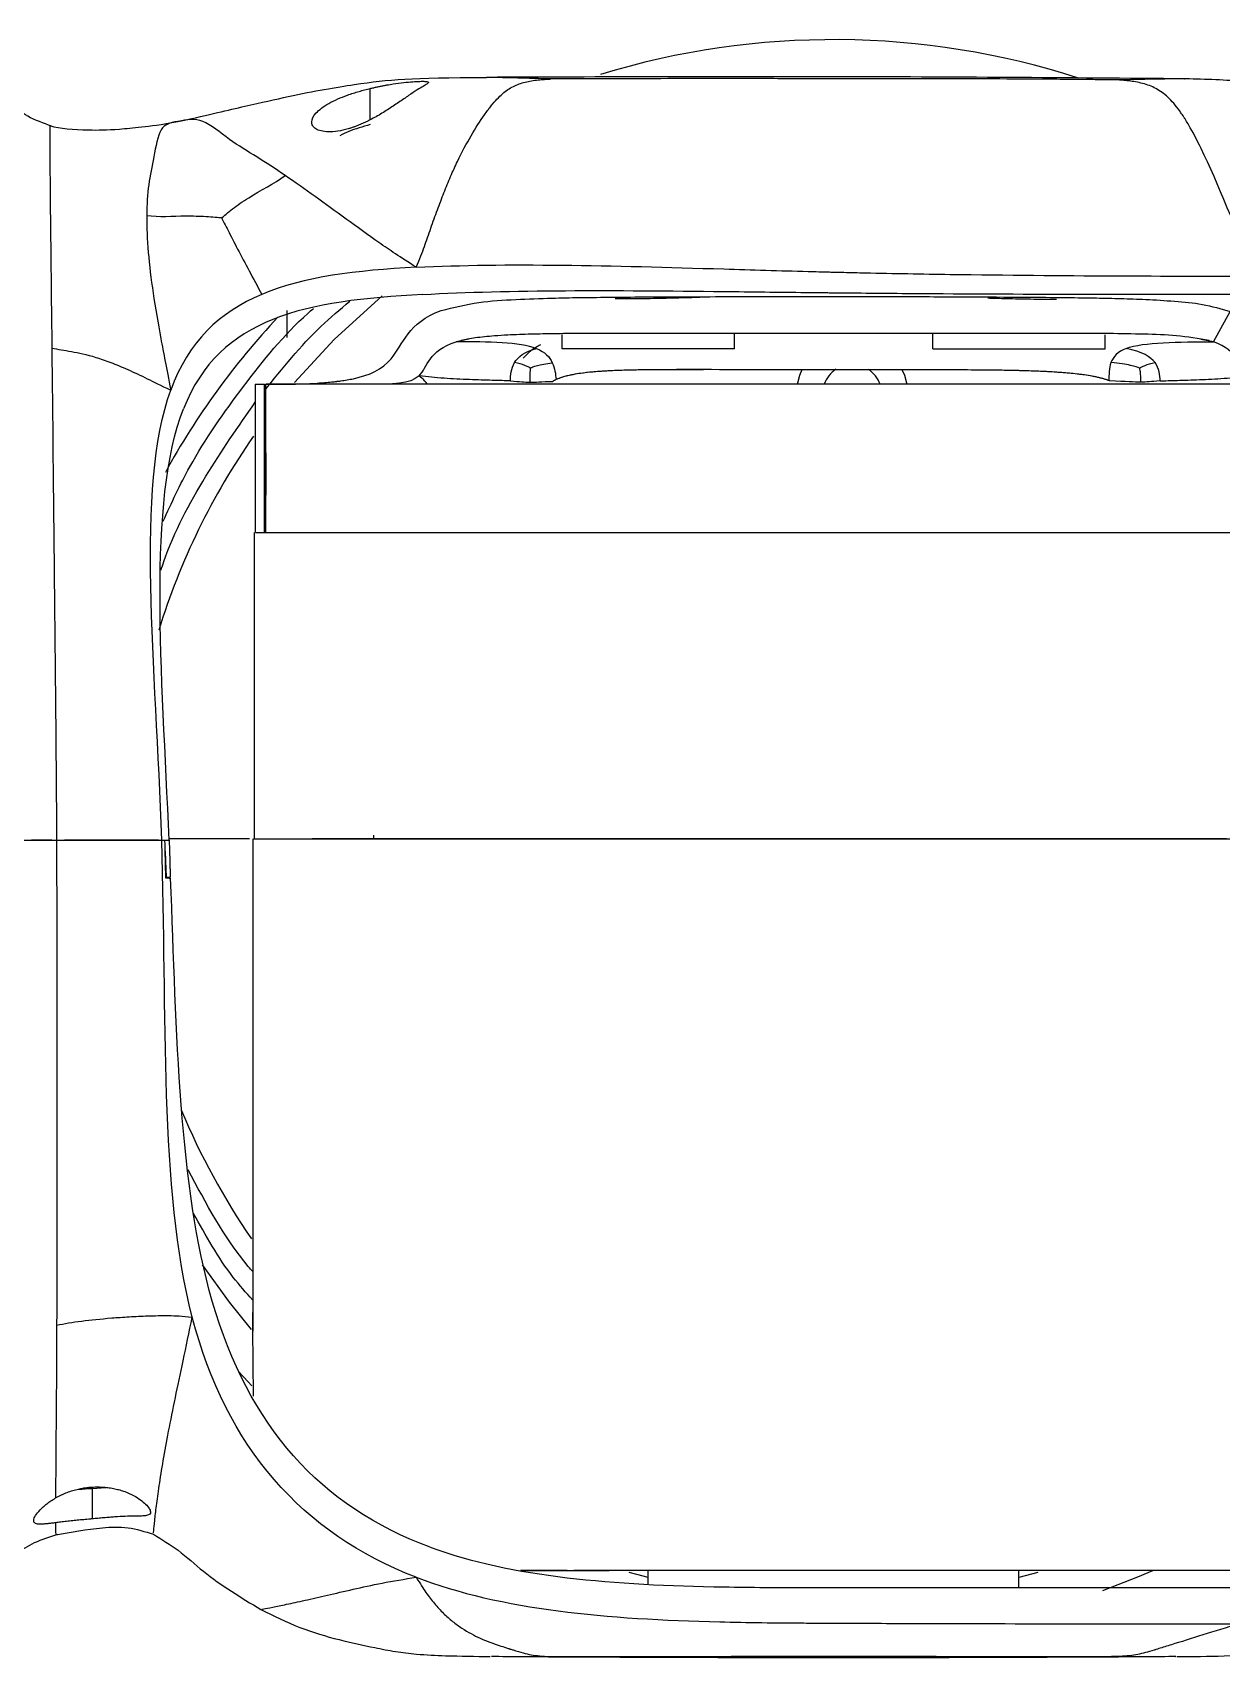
# Model space of a CAD drawing. Header units: millimetres. Extents: x 0 to 1189, y 0 to 841.
# Drawn here: x 801.31 to 833.38, y 607.75 to 651.6 of the extents above; entities that cross this region are included whole.
import ezdxf

# ---------------------------------------------------------------- set-up
doc = ezdxf.new("R2010")
doc.units = ezdxf.units.MM

msp = doc.modelspace()

# ---------------------------------------------------------------- linework, layer by layer
at = {"color": 8, "linetype": 'Continuous', "lineweight": 25}
msp.add_line((810.418, 649.24), (810.418, 650.087), dxfattribs=at)
at = {"color": 7, "linetype": 'Continuous', "lineweight": 25}
for p, q in [((808.168, 644.097), (808.168, 643.37)), ((833.163, 643.25), (833.616, 644.072)), ((813.081, 643.319), (812.738, 643.25)), ((815.593, 643.064), (815.593, 643.445)), ((820.243, 643.064), (820.243, 643.478)), ((825.593, 643.064), (825.593, 643.478)), ((830.243, 643.064), (830.243, 643.437)), ((833.163, 643.25), (832.821, 643.317)), ((820.243, 643.064), (815.593, 643.064)), ((825.593, 643.064), (830.243, 643.064)), ((819.41, 642.499), (818.105, 642.497)), ((822.421, 642.497), (819.41, 642.5)), ((825.572, 642.493), (822.421, 642.497)), ((827.052, 642.488), (825.572, 642.493)), ((807.318, 642.105), (807.567, 642.105)), ((807.567, 638.104), (807.567, 642.105)), ((807.591, 642.105), (807.591, 638.104)), ((815.435, 642.232), (815.344, 642.185)), ((830.372, 642.194), (830.344, 642.205)), ((802.503, 629.806), (802.169, 629.806)), ((804.709, 629.806), (803.274, 629.806)), ((804.796, 629.806), (804.881, 629.806)), ((804.882, 629.807), (804.995, 629.807)), ((807.162, 629.839), (804.993, 629.839)), ((807.162, 629.839), (804.993, 629.839)), ((810.521, 629.839), (810.521, 629.938)), ((804.913, 628.806), (805.027, 628.806)), ((804.995, 628.781), (804.905, 628.781)), ((804.994, 628.781), (804.905, 628.781)), ((804.995, 628.781), (805.036, 628.781)), ((804.995, 628.781), (804.995, 628.781)), ((807.251, 617.393), (807.252, 616.555)), ((802.918, 612.312), (803.286, 612.337)), ((802.918, 612.312), (802.918, 611.489)), ((814.476, 610.098), (815.91, 610.098)), ((817.918, 609.741), (817.918, 610.098)), ((827.918, 609.637), (827.918, 610.098)), ((827.927, 609.919), (828.439, 610.054))]:
    msp.add_line(p, q, dxfattribs=at)
at = {"color": 8, "linetype": 'Continuous', "lineweight": 25, "flags": 128}
msp.add_lwpolyline([(810.744, 644.496), (809.445, 643.312), (808.377, 642.152)], dxfattribs=at)
at = {"color": 7, "linetype": 'Continuous', "lineweight": 25, "flags": 128}
for points in [[(828.217, 643.478), (827.109, 643.478), (826.073, 643.478), (825.037, 643.478), (824.001, 643.478), (822.965, 643.478), (822.011, 643.478), (821.158, 643.478), (820.404, 643.478), (819.75, 643.478), (819.195, 643.478), (818.244, 643.478), (818.001, 643.478), (817.981, 643.478)], [(821.942, 642.111), (822.008, 642.352), (822.074, 642.505)], [(824.761, 642.507), (824.827, 642.352), (824.893, 642.109)], [(804.995, 629.807), (805.013, 629.247), (805.026, 628.835)], [(804.995, 629.806), (805.013, 629.246), (805.027, 628.806)], [(804.891, 629.509), (804.899, 629.246), (804.913, 628.806)], [(805.889, 618.343), (806.617, 617.333), (807.207, 616.6)], [(806.869, 615.465), (807.124, 615.186), (807.222, 615.08)], [(815.91, 610.098), (816.482, 610.098), (816.698, 610.098), (816.86, 610.098)], [(817.397, 610.054), (817.603, 609.998), (817.907, 609.919)], [(830.178, 609.559), (831.167, 609.94), (831.531, 610.095)], [(833.328, 610.098), (832.479, 610.098), (832.158, 610.098), (831.918, 610.098)]]:
    msp.add_lwpolyline(points, dxfattribs=at)
at = {"color": 7, "linetype": 'Continuous', "lineweight": 25}
for centre, radius, start, end in [((822.918, 629.852), 21.553, 72.1565, 106.9486), ((822.918, 629.852), 20.553, 136.8168, 151.2802), ((823.418, 641.839), 0.8, 123.0344, 160.444), ((823.418, 641.839), 0.8, 19.4167, 56.6649)]:
    msp.add_arc(centre, radius, start, end, dxfattribs=at)
at = {"color": 8, "linetype": 'Continuous', "lineweight": 25}
for start, end in [(145.2252, 162.8123), (202.5638, 214.5061)]:
    msp.add_arc((822.918, 629.839), 19.053, start, end, dxfattribs=at)
at = {"color": 7, "linetype": 'Continuous', "lineweight": 25}
for points, knots in [([(801.82, 649.073), (801.602, 649.149), (801.204, 649.29), (800.699, 649.678), (800.328, 650.046), (800.019, 650.394), (799.721, 650.723), (799.346, 651.087), (798.973, 651.335), (798.656, 651.468), (798.287, 651.576), (797.378, 651.636), (796.575, 651.503), (796.01, 651.41)], [0, 0, 0, 0, 0.103163, 0.188158, 0.282713, 0.337578, 0.397054, 0.481785, 0.571756, 0.595483, 0.635852, 0.743982, 1, 1, 1, 1]), ([(805.233, 649.2), (805.717, 649.294), (806.329, 649.449), (807.297, 649.664), (808.611, 649.971), (810.695, 650.321), (811.477, 650.371), (813.558, 650.387)], [0, 0, 0, 0, 0.0625, 0.125, 0.25, 0.5, 1, 1, 1, 1]), ([(810.418, 650.087), (810.449, 650.094), (810.512, 650.109), (810.605, 650.13), (810.696, 650.149), (810.784, 650.166), (810.871, 650.182), (810.956, 650.197), (811.112, 650.222), (811.328, 650.249), (811.571, 650.27), (811.767, 650.281), (811.907, 650.281), (811.989, 650.271), (811.999, 650.249), (811.953, 650.211), (811.85, 650.148), (811.684, 650.047), (811.499, 649.925), (811.326, 649.806), (811.186, 649.711), (811.04, 649.613), (810.89, 649.515), (810.736, 649.418), (810.579, 649.325), (810.471, 649.268), (810.418, 649.24)], [0, 0, 0, 0, 0.0189739, 0.0373367, 0.0552606, 0.0729075, 0.0904273, 0.1079562, 0.1256155, 0.1884724, 0.250244, 0.3111195, 0.3724234, 0.4357031, 0.4973244, 0.5568169, 0.615212, 0.6768066, 0.7480485, 0.7845501, 0.8210418, 0.8574824, 0.8937296, 0.929624, 0.9650523, 1, 1, 1, 1]), ([(811.663, 645.262), (811.758, 645.492), (811.822, 645.661), (811.91, 645.904), (811.937, 645.983), (811.995, 646.148), (812.054, 646.315), (812.114, 646.484), (812.174, 646.65), (812.203, 646.731), (812.291, 646.97), (812.406, 647.276), (812.527, 647.571), (812.649, 647.854), (812.71, 647.989), (812.894, 648.373), (813.141, 648.832), (813.416, 649.26), (813.565, 649.467), (813.602, 649.516), (813.611, 649.527), (813.613, 649.53), (813.614, 649.531), (813.618, 649.536), (813.626, 649.547), (813.662, 649.594), (813.802, 649.769), (814.024, 649.995), (814.217, 650.115), (814.421, 650.209), (814.529, 650.244), (814.698, 650.282), (814.756, 650.292), (814.873, 650.31), (814.932, 650.317), (815.049, 650.329), (815.107, 650.333), (815.214, 650.34), (815.261, 650.343), (815.291, 650.344)], [0, 0, 0, 0, 0.0625, 0.0625, 0.09375, 0.09375, 0.125, 0.15625, 0.15625, 0.1875, 0.1875, 0.25, 0.3125, 0.3125, 0.375, 0.375, 0.5, 0.625, 0.65625, 0.664062, 0.666016, 0.666016, 0.666992, 0.666992, 0.667969, 0.671875, 0.6875, 0.75, 0.8125, 0.8125, 0.875, 0.875, 0.90625, 0.90625, 0.9375, 0.9375, 0.96875, 0.96875, 1, 1, 1, 1]), ([(832.414, 650.348), (829.249, 650.373), (822.963, 650.422), (816.678, 650.399), (813.558, 650.387)], [0, 0, 0, 0, 0.503635, 1, 1, 1, 1]), ([(815.291, 650.344), (815.237, 650.345), (815.047, 650.351), (814.606, 650.363), (813.87, 650.382), (813.558, 650.387), (813.558, 650.387)], [0, 0, 0, 0, 0.125, 0.25, 0.5, 1, 1, 1, 1]), ([(830.608, 650.317), (830.536, 650.318), (830.418, 650.319), (830.129, 650.323), (829.961, 650.325), (829.596, 650.329), (829.397, 650.33), (828.975, 650.334), (828.752, 650.336), (828.05, 650.34), (827.54, 650.343), (826.463, 650.346), (825.328, 650.349), (823.979, 650.35), (823.185, 650.351), (822.986, 650.351), (822.936, 650.351), (822.925, 650.351), (822.921, 650.351), (822.92, 650.351), (822.915, 650.351), (822.903, 650.351), (822.854, 650.351), (822.655, 650.351), (821.861, 650.352), (820.513, 650.352), (819.382, 650.353), (818.31, 650.352), (817.804, 650.351), (817.11, 650.35), (816.89, 650.35), (816.474, 650.348), (816.279, 650.348), (815.921, 650.347), (815.756, 650.346), (815.475, 650.345), (815.36, 650.344), (815.291, 650.344)], [0, 0, 0, 0, 0.0625, 0.0625, 0.125, 0.125, 0.1875, 0.1875, 0.25, 0.25, 0.375, 0.375, 0.5, 0.625, 0.65625, 0.664063, 0.666016, 0.666504, 0.666504, 0.666748, 0.666748, 0.666992, 0.667969, 0.671875, 0.6875, 0.75, 0.8125, 0.8125, 0.875, 0.875, 0.90625, 0.90625, 0.9375, 0.9375, 0.96875, 0.96875, 1, 1, 1, 1]), ([(834.274, 645.024), (833.78, 646.282), (833.163, 647.854), (832.579, 648.965), (832.438, 649.2), (832.403, 649.256), (832.394, 649.27), (832.392, 649.273), (832.391, 649.275), (832.39, 649.276), (832.388, 649.28), (832.38, 649.293), (832.345, 649.347), (832.207, 649.553), (831.977, 649.833), (831.765, 649.996), (831.541, 650.126), (831.423, 650.174), (831.238, 650.228), (831.176, 650.243), (831.05, 650.268), (830.986, 650.278), (830.862, 650.295), (830.8, 650.301), (830.688, 650.311), (830.639, 650.315), (830.608, 650.317)], [0, 0, 0, 0, 0.5, 0.625, 0.65625, 0.664063, 0.666016, 0.666504, 0.666504, 0.666992, 0.666992, 0.667969, 0.671875, 0.6875, 0.75, 0.8125, 0.8125, 0.875, 0.875, 0.90625, 0.90625, 0.9375, 0.9375, 0.96875, 0.96875, 1, 1, 1, 1]), ([(839.142, 645.029), (838.852, 645.53), (838.308, 646.47), (837.521, 647.742), (836.917, 648.597), (836.474, 649.119), (836.025, 649.588), (835.226, 650.111), (833.897, 650.308), (832.954, 650.333), (832.414, 650.348)], [0, 0, 0, 0, 0.187571, 0.350979, 0.483876, 0.525402, 0.57243, 0.693918, 0.825039, 1, 1, 1, 1]), ([(810.418, 649.24), (810.39, 649.226), (810.335, 649.198), (810.251, 649.158), (810.167, 649.121), (810.082, 649.086), (809.997, 649.054), (809.912, 649.024), (809.758, 648.976), (809.538, 648.926), (809.288, 648.909), (809.084, 648.935), (808.942, 648.995), (808.857, 649.081), (808.825, 649.221), (808.928, 649.429), (809.216, 649.645), (809.532, 649.803), (809.763, 649.894), (809.959, 649.96), (810.115, 650.008), (810.267, 650.05), (810.368, 650.075), (810.418, 650.087)], [0, 0, 0, 0, 0.017898, 0.03575, 0.053591, 0.071469, 0.089443, 0.107585, 0.125982, 0.187926, 0.251915, 0.312616, 0.375028, 0.435803, 0.498219, 0.621411, 0.748842, 0.813331, 0.874147, 0.907951, 0.939998, 0.970599, 1, 1, 1, 1]), ([(801.779, 649.084), (802.067, 649.005), (802.544, 648.962), (803.446, 648.966), (804.213, 649.046), (804.764, 649.108), (805.233, 649.2)], [0, 0, 0, 0, 0.5, 0.75, 0.875, 1, 1, 1, 1]), ([(810.418, 649.111), (810.216, 649.055), (809.911, 648.97), (809.679, 648.852), (809.601, 648.813)], [0, 0, 0, 0, 0.661744, 1, 1, 1, 1]), ([(806.415, 646.588), (806.471, 646.644), (806.686, 646.835), (807.283, 647.247), (807.83, 647.521), (808.126, 647.739)], [0, 0, 0, 0, 0.25, 0.5, 1, 1, 1, 1]), ([(806.415, 646.588), (806.325, 646.6), (806.005, 646.631), (805.259, 646.651), (804.717, 646.608), (804.39, 646.65)], [0, 0, 0, 0, 0.25, 0.5, 1, 1, 1, 1]), ([(806.415, 646.588), (806.447, 646.523), (806.571, 646.276), (806.923, 645.597), (807.266, 644.957), (807.495, 644.53)], [0, 0, 0, 0, 0.25, 0.5, 1, 1, 1, 1]), ([(811.663, 645.262), (814.086, 645.385), (817.666, 645.287), (821.659, 645.166), (822.665, 645.139), (822.916, 645.133), (822.979, 645.132), (822.994, 645.131), (823, 645.131), (823.005, 645.131), (823.021, 645.13), (823.084, 645.129), (823.336, 645.123), (824.344, 645.1), (828.377, 645.029), (832.015, 645.024), (834.274, 645.024)], [0, 0, 0, 0, 0.25, 0.3125, 0.328125, 0.332031, 0.333008, 0.333252, 0.333252, 0.333496, 0.333984, 0.335938, 0.34375, 0.375, 0.5, 1, 1, 1, 1]), ([(811.839, 644.529), (814.201, 644.658), (817.726, 644.639), (821.617, 644.59), (822.592, 644.579), (822.836, 644.577), (822.897, 644.576), (822.912, 644.576), (822.918, 644.576), (822.922, 644.576), (822.938, 644.576), (822.999, 644.575), (823.243, 644.573), (824.218, 644.563), (828.104, 644.534), (831.564, 644.534), (833.716, 644.534)], [0, 0, 0, 0, 0.25, 0.3125, 0.328125, 0.332031, 0.333008, 0.333252, 0.333252, 0.333496, 0.333984, 0.335937, 0.34375, 0.375, 0.5, 1, 1, 1, 1]), ([(804.832, 638.41), (805.061, 638.904), (805.656, 640.189), (806.984, 642.064), (808.126, 643.487), (808.836, 644.106), (808.885, 644.149)], [0, 0, 0, 0, 0.231075, 0.600092, 0.972181, 1, 1, 1, 1]), ([(807.567, 641.931), (808.051, 642.533), (808.751, 643.405), (809.604, 644.125), (809.867, 644.347)], [0, 0, 0, 0, 0.6910062, 1, 1, 1, 1]), ([(812.333, 644.096), (812.669, 644.179), (813.331, 644.341), (814.34, 644.396), (815.245, 644.432), (816.121, 644.447), (816.983, 644.457), (817.599, 644.461), (817.913, 644.463)], [0, 0, 0, 0, 0.185086, 0.363671, 0.538615, 0.670365, 0.832293, 1, 1, 1, 1]), ([(817.026, 644.417), (817.079, 644.417), (817.242, 644.416), (817.567, 644.418), (817.951, 644.423), (818.234, 644.428), (818.374, 644.431), (818.406, 644.432)], [0, 0, 0, 0, 0.135188, 0.415561, 0.695491, 0.930587, 1, 1, 1, 1]), ([(817.913, 644.463), (818.72, 644.466), (820.407, 644.473), (822.754, 644.474), (824.885, 644.472), (826.659, 644.466), (827.774, 644.459), (828.297, 644.455)], [0, 0, 0, 0, 0.2331094, 0.4875524, 0.6779965, 0.848812, 1, 1, 1, 1]), ([(818.406, 644.432), (818.522, 644.435), (818.781, 644.441), (819.072, 644.45), (819.255, 644.457), (819.302, 644.458), (819.309, 644.459)], [0, 0, 0, 0, 0.30407, 0.683366, 0.951091, 1, 1, 1, 1]), ([(827.081, 644.435), (827.219, 644.431), (827.453, 644.424), (827.849, 644.414), (828.226, 644.407), (828.6, 644.403), (828.839, 644.402), (828.93, 644.403), (828.931, 644.403)], [0, 0, 0, 0, 0.2329, 0.396674, 0.60245, 0.797432, 0.998873, 1, 1, 1, 1]), ([(828.297, 644.455), (828.604, 644.452), (829.176, 644.447), (829.965, 644.436), (830.671, 644.42), (831.372, 644.397), (832.107, 644.351), (832.876, 644.282), (833.368, 644.143), (833.616, 644.072)], [0, 0, 0, 0, 0.172435, 0.320471, 0.442397, 0.568663, 0.713903, 0.855748, 1, 1, 1, 1]), ([(817.981, 643.478), (817.978, 643.478), (817.97, 643.478), (817.948, 643.478), (817.843, 643.478), (817.66, 643.478), (817.406, 643.478), (817.153, 643.478), (816.902, 643.478), (816.528, 643.477), (816.025, 643.475), (815.392, 643.47), (814.863, 643.46), (814.442, 643.447), (814.114, 643.433), (813.799, 643.414), (813.507, 643.388), (813.266, 643.359), (813.058, 643.327), (812.933, 643.299), (812.876, 643.287)], [0, 0, 0, 0, 0.001284, 0.00514, 0.012853, 0.062758, 0.112484, 0.161936, 0.211024, 0.259655, 0.381397, 0.505998, 0.630945, 0.691436, 0.753343, 0.823312, 0.876692, 0.925132, 0.965832, 1, 1, 1, 1]), ([(833.051, 643.283), (832.757, 643.334), (832.176, 643.435), (831.269, 643.458), (830.49, 643.473), (829.81, 643.477), (829.321, 643.478), (828.784, 643.478), (828.437, 643.478), (828.217, 643.478)], [0, 0, 0, 0, 0.184541, 0.364586, 0.560854, 0.667154, 0.785444, 0.863398, 1, 1, 1, 1]), ([(801.832, 643.083), (801.851, 641.276), (801.871, 639.164), (801.919, 634.637), (801.947, 632.221), (801.958, 629.806)], [0, 0, 0, 0, 0.5, 0.5, 1, 1, 1, 1]), ([(801.832, 643.083), (801.994, 643.049), (802.348, 642.996), (802.873, 642.888), (803.417, 642.699), (803.864, 642.515), (804.411, 642.256), (804.757, 642.082), (805.038, 641.948)], [0, 0, 0, 0, 0.25, 0.5, 0.625, 0.75, 0.875, 1, 1, 1, 1]), ([(815.014, 643.171), (814.924, 643.127), (814.84, 643.077), (814.684, 642.956), (814.614, 642.887), (814.549, 642.81)], [0, 0, 0, 0, 0.5, 0.5, 1, 1, 1, 1]), ([(807.608, 642.105), (807.931, 642.105), (808.599, 642.105), (809.283, 642.158), (809.448, 642.176), (809.488, 642.18), (809.498, 642.181), (809.501, 642.182), (809.502, 642.182), (809.505, 642.182), (809.515, 642.183), (809.555, 642.188), (809.714, 642.208), (810.313, 642.31), (810.743, 642.507), (810.983, 642.791)], [0, 0, 0, 0, 0.5, 0.625, 0.65625, 0.664062, 0.666016, 0.666504, 0.666504, 0.666992, 0.667969, 0.671875, 0.6875, 0.75, 1, 1, 1, 1]), ([(814.736, 642.54), (814.724, 642.547), (814.681, 642.572), (814.561, 642.629), (814.43, 642.67), (814.312, 642.691)], [0, 0, 0, 0, 0.25, 0.5, 1, 1, 1, 1]), ([(814.736, 642.54), (814.734, 642.527), (814.73, 642.476), (814.724, 642.346), (814.726, 642.233), (814.727, 642.162)], [0, 0, 0, 0, 0.25, 0.5, 1, 1, 1, 1]), ([(814.736, 642.54), (814.749, 642.547), (814.799, 642.571), (814.96, 642.627), (815.156, 642.665), (815.331, 642.685)], [0, 0, 0, 0, 0.25, 0.5, 1, 1, 1, 1]), ([(819.41, 642.5), (819.322, 642.5), (818.923, 642.5), (818.354, 642.5), (817.73, 642.493), (817.247, 642.483), (816.794, 642.465), (816.401, 642.437), (816.107, 642.403), (815.909, 642.371), (815.755, 642.338), (815.637, 642.307), (815.531, 642.273), (815.466, 642.244), (815.435, 642.231)], [0, 0, 0, 0, 0.065612, 0.299272, 0.426552, 0.533703, 0.661259, 0.766496, 0.82895, 0.8834, 0.916553, 0.946972, 0.974747, 1, 1, 1, 1]), ([(818.105, 642.497), (817.887, 642.495), (817.542, 642.491), (817.202, 642.481), (817.036, 642.474), (816.982, 642.472), (816.869, 642.467), (816.813, 642.464), (816.701, 642.457), (816.645, 642.453), (816.533, 642.445), (816.477, 642.441), (816.309, 642.426), (816.196, 642.414), (815.976, 642.383), (815.862, 642.363), (815.646, 642.311), (815.536, 642.278), (815.435, 642.231)], [0, 0, 0, 0, 0.25, 0.375, 0.375, 0.4375, 0.4375, 0.5, 0.5, 0.5625, 0.5625, 0.625, 0.625, 0.75, 0.75, 0.875, 0.875, 1, 1, 1, 1]), ([(825.572, 642.493), (824.678, 642.494), (822.623, 642.497), (820.569, 642.499), (819.41, 642.5)], [0, 0, 0, 0, 0.435676, 1, 1, 1, 1]), ([(830.344, 642.205), (830.318, 642.214), (830.265, 642.233), (830.181, 642.258), (830.091, 642.281), (829.994, 642.303), (829.856, 642.33), (829.667, 642.36), (829.371, 642.396), (828.977, 642.429), (828.354, 642.463), (827.562, 642.483), (826.812, 642.49), (826.149, 642.492), (825.797, 642.492), (825.572, 642.493)], [0, 0, 0, 0, 0.017054, 0.035282, 0.054712, 0.075367, 0.097267, 0.14307, 0.194766, 0.284191, 0.389981, 0.585285, 0.779893, 0.859243, 1, 1, 1, 1]), ([(830.344, 642.205), (830.216, 642.252), (830.079, 642.286), (829.811, 642.339), (829.671, 642.36), (829.399, 642.392), (829.26, 642.405), (828.984, 642.427), (828.848, 642.436), (828.64, 642.447), (828.57, 642.45), (828.432, 642.456), (828.365, 642.459), (828.16, 642.466), (827.883, 642.474), (827.532, 642.481), (827.325, 642.484), (827.188, 642.485), (827.121, 642.486), (827.052, 642.487)], [0, 0, 0, 0, 0.125, 0.125, 0.25, 0.25, 0.375, 0.375, 0.5, 0.5, 0.5625, 0.5625, 0.625, 0.625, 0.75, 0.875, 0.9375, 0.9375, 1, 1, 1, 1]), ([(831.166, 642.541), (831.15, 642.548), (831.088, 642.573), (830.884, 642.63), (830.628, 642.67), (830.4, 642.691)], [0, 0, 0, 0, 0.25, 0.5, 1, 1, 1, 1]), ([(831.166, 642.541), (831.179, 642.548), (831.225, 642.573), (831.347, 642.63), (831.474, 642.67), (831.588, 642.692)], [0, 0, 0, 0, 0.25, 0.5, 1, 1, 1, 1]), ([(831.166, 642.541), (831.17, 642.528), (831.181, 642.477), (831.196, 642.347), (831.196, 642.234), (831.196, 642.163)], [0, 0, 0, 0, 0.25, 0.5, 1, 1, 1, 1]), ([(807.318, 642.105), (807.318, 641.438), (807.318, 640.104), (807.317, 638.771), (807.316, 638.104)], [0, 0, 0, 0, 0.5, 1, 1, 1, 1]), ([(837.975, 642.105), (837.968, 642.105), (837.955, 642.105), (837.932, 642.105), (837.895, 642.105), (837.827, 642.105), (837.695, 642.105), (837.426, 642.105), (836.839, 642.105), (835.734, 642.105), (833.989, 642.105), (831.797, 642.105), (829.304, 642.105), (826.583, 642.105), (823.717, 642.105), (820.822, 642.105), (817.997, 642.105), (815.334, 642.105), (812.934, 642.105), (810.874, 642.105), (809.239, 642.105), (808.059, 642.105), (807.754, 642.105), (807.606, 642.105)], [0, 0, 0, 0, 0.002069, 0.004139, 0.007392, 0.013204, 0.023588, 0.042149, 0.075334, 0.134619, 0.20197, 0.269183, 0.336022, 0.402331, 0.468449, 0.535035, 0.602095, 0.669409, 0.736766, 0.804049, 0.871033, 0.937512, 1, 1, 1, 1]), ([(811.967, 642.105), (811.942, 642.135), (811.866, 642.227), (811.788, 642.291), (811.736, 642.334)], [0, 0, 0, 0, 0.325655, 1, 1, 1, 1]), ([(814.2, 642.195), (814.068, 642.201), (813.729, 642.211), (813.213, 642.224), (812.753, 642.245), (812.412, 642.265), (812.056, 642.295), (811.869, 642.316), (811.736, 642.334)], [0, 0, 0, 0, 0.25, 0.5, 0.625, 0.75, 0.875, 1, 1, 1, 1]), ([(831.724, 642.195), (831.85, 642.201), (832.175, 642.211), (832.671, 642.224), (833.117, 642.245), (833.449, 642.265), (833.798, 642.295), (833.984, 642.316), (834.117, 642.334)], [0, 0, 0, 0, 0.25, 0.5, 0.625, 0.75, 0.875, 1, 1, 1, 1]), ([(804.773, 637.087), (804.799, 637.165), (805.097, 638.054), (805.914, 639.607), (806.86, 640.963), (807.318, 641.619)], [0, 0, 0, 0, 0.047694, 0.53957, 1, 1, 1, 1]), ([(807.292, 638.104), (807.292, 637.821), (807.292, 635.066), (807.292, 632.311), (807.292, 629.839)], [0, 0, 0, 0, 0.102826, 1, 1, 1, 1]), ([(807.326, 638.104), (807.325, 638.104), (807.317, 638.104), (807.875, 638.104), (809.026, 638.104), (810.715, 638.104), (812.797, 638.104), (815.225, 638.104), (817.915, 638.104), (820.78, 638.104), (823.731, 638.104), (826.663, 638.104), (829.441, 638.104), (831.972, 638.104), (834.189, 638.104), (836.013, 638.104), (837.426, 638.104), (837.954, 638.104), (838.218, 638.104)], [0, 0, 0, 0, 0.008784, 0.074821, 0.140827, 0.20694, 0.273064, 0.339178, 0.4053, 0.47141, 0.537467, 0.603444, 0.669482, 0.735604, 0.801702, 0.867798, 0.933899, 1, 1, 1, 1]), ([(800.295, 629.805), (800.338, 629.805), (800.422, 629.805), (800.552, 629.805), (800.684, 629.806), (800.82, 629.806), (800.96, 629.806), (801.107, 629.806), (801.26, 629.806), (801.421, 629.806), (801.591, 629.806), (801.77, 629.806), (801.894, 629.806), (801.958, 629.806)], [0, 0, 0, 0, 0.09407, 0.18545, 0.274745, 0.362607, 0.449735, 0.536872, 0.624794, 0.714291, 0.806152, 0.901144, 1, 1, 1, 1]), ([(800.296, 629.806), (800.335, 629.806), (800.401, 629.806), (800.54, 629.806), (800.715, 629.806), (800.939, 629.806), (801.151, 629.806), (801.353, 629.806), (801.545, 629.806), (801.747, 629.806), (801.887, 629.806), (801.958, 629.806)], [0, 0, 0, 0, 0.084969, 0.147931, 0.29796, 0.439666, 0.574096, 0.676793, 0.781663, 0.889235, 1, 1, 1, 1]), ([(801.835, 629.806), (801.787, 629.806), (801.692, 629.806), (801.551, 629.806), (801.415, 629.806), (801.326, 629.806), (801.281, 629.806)], [0, 0, 0, 0, 0.255233, 0.506733, 0.754862, 1, 1, 1, 1]), ([(801.958, 629.806), (801.968, 627.403), (801.962, 625), (801.962, 620.529), (801.967, 618.459), (801.961, 616.718)], [0, 0, 0, 0, 0.5, 0.5, 1, 1, 1, 1]), ([(801.958, 629.806), (801.998, 629.806), (802.082, 629.806), (802.213, 629.806), (802.353, 629.806), (802.501, 629.806), (802.658, 629.806), (802.824, 629.806), (802.999, 629.806), (803.182, 629.806), (803.418, 629.806), (803.719, 629.806), (804.055, 629.806), (804.42, 629.806), (804.657, 629.806), (804.796, 629.806)], [0, 0, 0, 0, 0.043874, 0.090593, 0.140196, 0.192716, 0.248178, 0.306606, 0.36802, 0.432436, 0.499869, 0.616314, 0.749944, 0.853622, 1, 1, 1, 1]), ([(803.274, 629.806), (803.139, 629.806), (802.881, 629.806), (802.625, 629.806), (802.503, 629.806)], [0, 0, 0, 0, 0.5268586, 1, 1, 1, 1]), ([(807.249, 629.839), (807.249, 628.875), (807.249, 626.845), (807.249, 623.789), (807.248, 620.771), (807.255, 618.012), (807.242, 616.053), (807.261, 615.021), (807.265, 614.797)], [0, 0, 0, 0, 0.192263, 0.405016, 0.609337, 0.794174, 0.955333, 1, 1, 1, 1]), ([(807.267, 629.839), (807.312, 629.839), (807.403, 629.839), (808.365, 629.839), (809.863, 629.839), (811.852, 629.839), (814.235, 629.839), (816.94, 629.839), (819.866, 629.839), (822.917, 629.839), (825.984, 629.839), (828.917, 629.839), (831.598, 629.839), (833.951, 629.839), (835.889, 629.839), (837.388, 629.839), (837.943, 629.839), (838.221, 629.839)], [0, 0, 0, 0, 0.062745, 0.129647, 0.196594, 0.263559, 0.330523, 0.397486, 0.464448, 0.531391, 0.598293, 0.665196, 0.732144, 0.799105, 0.866068, 0.933034, 1, 1, 1, 1]), ([(807.371, 629.839), (807.404, 629.839), (807.495, 629.839), (808.375, 629.839), (809.86, 629.839), (811.853, 629.839), (814.234, 629.839), (816.94, 629.839), (819.866, 629.839), (822.917, 629.839), (825.984, 629.839), (828.917, 629.839), (831.598, 629.839), (833.951, 629.839), (835.889, 629.839), (837.388, 629.839), (837.943, 629.839), (838.221, 629.839)], [0, 0, 0, 0, 0.038769, 0.107383, 0.176042, 0.24472, 0.313397, 0.382074, 0.450748, 0.519403, 0.588017, 0.656632, 0.725292, 0.793966, 0.862642, 0.931321, 1, 1, 1, 1]), ([(810.282, 629.839), (810.235, 629.839), (810.142, 629.839), (810.007, 629.839), (809.874, 629.839), (809.746, 629.839), (809.621, 629.839), (809.459, 629.839), (809.266, 629.839), (809.047, 629.839), (808.915, 629.839), (808.849, 629.839)], [0, 0, 0, 0, 0.083887, 0.167583, 0.251108, 0.334485, 0.417734, 0.500878, 0.668037, 0.834349, 1, 1, 1, 1]), ([(812.194, 629.839), (812.135, 629.839), (812.018, 629.839), (811.845, 629.839), (811.675, 629.839), (811.508, 629.839), (811.344, 629.839), (811.129, 629.839), (810.868, 629.839), (810.567, 629.839), (810.377, 629.839), (810.282, 629.839)], [0, 0, 0, 0, 0.0835704, 0.1670658, 0.2505063, 0.333912, 0.4173031, 0.5006999, 0.6675365, 0.8339149, 1, 1, 1, 1]), ([(814.506, 629.839), (814.438, 629.839), (814.3, 629.839), (814.097, 629.839), (813.896, 629.839), (813.696, 629.839), (813.499, 629.839), (813.24, 629.839), (812.923, 629.839), (812.552, 629.839), (812.313, 629.839), (812.194, 629.839)], [0, 0, 0, 0, 0.083211, 0.166464, 0.24978, 0.33318, 0.416684, 0.500313, 0.666793, 0.833302, 1, 1, 1, 1]), ([(817.133, 629.839), (817.056, 629.839), (816.904, 629.839), (816.677, 629.839), (816.452, 629.839), (816.228, 629.839), (816.006, 629.839), (815.713, 629.839), (815.35, 629.839), (814.923, 629.839), (814.645, 629.839), (814.506, 629.839)], [0, 0, 0, 0, 0.083373, 0.166683, 0.249951, 0.333197, 0.41644, 0.499702, 0.666811, 0.833521, 1, 1, 1, 1]), ([(819.968, 629.839), (819.887, 629.839), (819.726, 629.839), (819.486, 629.839), (819.246, 629.839), (819.007, 629.839), (818.768, 629.839), (818.452, 629.839), (818.059, 629.839), (817.592, 629.839), (817.286, 629.839), (817.133, 629.839)], [0, 0, 0, 0, 0.083006, 0.16607, 0.249212, 0.332453, 0.415814, 0.499315, 0.666078, 0.832919, 1, 1, 1, 1]), ([(822.905, 629.839), (822.823, 629.839), (822.66, 629.839), (822.414, 629.839), (822.169, 629.839), (821.923, 629.839), (821.676, 629.839), (821.349, 629.839), (820.941, 629.839), (820.453, 629.839), (820.13, 629.839), (819.968, 629.839)], [0, 0, 0, 0, 0.082741, 0.16563, 0.248692, 0.331948, 0.415423, 0.499138, 0.665505, 0.832401, 1, 1, 1, 1]), ([(825.837, 629.839), (825.757, 629.839), (825.597, 629.839), (825.356, 629.839), (825.113, 629.839), (824.87, 629.839), (824.625, 629.839), (824.298, 629.839), (823.89, 629.839), (823.398, 629.839), (823.07, 629.839), (822.905, 629.839)], [0, 0, 0, 0, 0.0827749, 0.1657184, 0.2488586, 0.3322231, 0.4158393, 0.4997346, 0.665639, 0.8323269, 1, 1, 1, 1]), ([(828.647, 629.839), (828.571, 629.839), (828.419, 629.839), (828.19, 629.839), (827.96, 629.839), (827.729, 629.839), (827.497, 629.839), (827.186, 629.839), (826.792, 629.839), (826.316, 629.839), (825.996, 629.839), (825.837, 629.839)], [0, 0, 0, 0, 0.083958, 0.167651, 0.251106, 0.334346, 0.417397, 0.500285, 0.66776, 0.834258, 1, 1, 1, 1]), ([(831.235, 629.839), (831.166, 629.839), (831.03, 629.839), (830.822, 629.839), (830.613, 629.839), (830.401, 629.839), (830.189, 629.839), (829.902, 629.839), (829.539, 629.839), (829.096, 629.839), (828.797, 629.839), (828.647, 629.839)], [0, 0, 0, 0, 0.083887, 0.167583, 0.251108, 0.334485, 0.417734, 0.500878, 0.668037, 0.834349, 1, 1, 1, 1]), ([(833.518, 629.839), (833.459, 629.839), (833.342, 629.839), (833.163, 629.839), (832.981, 629.839), (832.796, 629.839), (832.61, 629.839), (832.357, 629.839), (832.035, 629.839), (831.641, 629.839), (831.37, 629.839), (831.235, 629.839)], [0, 0, 0, 0, 0.08357, 0.167066, 0.250506, 0.333912, 0.417303, 0.5007, 0.667537, 0.833915, 1, 1, 1, 1]), ([(807.25, 618.162), (807.21, 618.208), (806.502, 619.031), (805.991, 619.999), (805.51, 620.912)], [0, 0, 0, 0, 0.056627, 1, 1, 1, 1]), ([(807.251, 617.393), (807.072, 617.594), (806.441, 618.302), (805.984, 619.135), (805.656, 619.732)], [0, 0, 0, 0, 0.284512, 1, 1, 1, 1]), ([(801.961, 616.718), (802.163, 616.759), (802.619, 616.832), (803.28, 616.9), (803.913, 616.945), (804.412, 616.97), (804.991, 616.979), (805.341, 616.967), (805.621, 616.935)], [0, 0, 0, 0, 0.25, 0.5, 0.625, 0.75, 0.875, 1, 1, 1, 1]), ([(801.961, 616.718), (801.958, 615.674), (801.951, 614.748), (801.938, 613.178), (801.934, 612.534), (801.933, 612.054)], [0, 0, 0, 0, 0.5, 0.5, 1, 1, 1, 1]), ([(804.575, 611.113), (804.575, 611.117), (804.575, 611.126), (804.603, 611.425), (804.649, 611.825), (804.723, 612.371), (804.833, 613.05), (804.977, 613.839), (805.157, 614.741), (805.371, 615.742), (805.536, 616.53), (805.621, 616.935)], [0, 0, 0, 0, 0.118617, 0.226992, 0.334563, 0.442577, 0.552845, 0.663678, 0.775113, 0.88461, 1, 1, 1, 1]), ([(801.933, 612.054), (801.955, 612.067), (802, 612.092), (802.07, 612.127), (802.14, 612.159), (802.211, 612.189), (802.308, 612.226), (802.433, 612.267), (802.573, 612.301), (802.698, 612.324), (802.808, 612.34), (802.881, 612.345), (802.918, 612.348)], [0, 0, 0, 0, 0.08486, 0.166924, 0.246489, 0.323825, 0.399179, 0.552853, 0.699108, 0.801263, 0.901402, 1, 1, 1, 1]), ([(802.542, 612.289), (802.546, 612.289), (802.665, 612.296), (802.793, 612.304), (802.918, 612.312)], [0, 0, 0, 0, 0.0300384, 1, 1, 1, 1]), ([(802.918, 612.348), (802.944, 612.349), (802.997, 612.352), (803.076, 612.352), (803.154, 612.35), (803.256, 612.344), (803.383, 612.33), (803.528, 612.305), (803.67, 612.269), (803.844, 612.213), (804.041, 612.124), (804.228, 612.006), (804.371, 611.884), (804.463, 611.772), (804.502, 611.678), (804.481, 611.613), (804.398, 611.578), (804.255, 611.565), (804.06, 611.563), (803.817, 611.558), (803.587, 611.546), (803.387, 611.53), (803.233, 611.517), (803.075, 611.504), (802.97, 611.494), (802.918, 611.489)], [0, 0, 0, 0, 0.015628, 0.031248, 0.0469, 0.062624, 0.092283, 0.125137, 0.154904, 0.187678, 0.250098, 0.314231, 0.375003, 0.438854, 0.499946, 0.562518, 0.625071, 0.687521, 0.749858, 0.811371, 0.874746, 0.90491, 0.937339, 0.968964, 1, 1, 1, 1]), ([(801.933, 611.384), (801.914, 611.382), (801.875, 611.377), (801.821, 611.371), (801.769, 611.365), (801.72, 611.359), (801.65, 611.352), (801.566, 611.346), (801.451, 611.346), (801.356, 611.37), (801.331, 611.451), (801.382, 611.575), (801.484, 611.704), (801.596, 611.814), (801.694, 611.896), (801.805, 611.977), (801.89, 612.028), (801.933, 612.054)], [0, 0, 0, 0, 0.025729, 0.051057, 0.076074, 0.100863, 0.125506, 0.189249, 0.251014, 0.376488, 0.501069, 0.621771, 0.750612, 0.81225, 0.875538, 0.937514, 1, 1, 1, 1]), ([(802.918, 611.489), (802.887, 611.487), (802.826, 611.481), (802.735, 611.473), (802.647, 611.464), (802.56, 611.455), (802.477, 611.447), (802.364, 611.435), (802.227, 611.42), (802.072, 611.401), (801.979, 611.39), (801.933, 611.384)], [0, 0, 0, 0, 0.086997, 0.172351, 0.256268, 0.338938, 0.420533, 0.501209, 0.672305, 0.838078, 1, 1, 1, 1]), ([(801.936, 611.059), (802.353, 611.135), (802.996, 611.252), (803.898, 611.289), (804.345, 611.146), (804.572, 611.074)], [0, 0, 0, 0, 0.476666, 0.735136, 1, 1, 1, 1]), ([(796.16, 608.189), (796.522, 608.201), (797.245, 608.224), (798.126, 608.343), (798.698, 608.556), (799.066, 608.765), (799.575, 609.166), (800.015, 609.702), (800.486, 610.218), (800.868, 610.562), (801.38, 610.885), (801.777, 611.008), (801.989, 611.074)], [0, 0, 0, 0, 0.160341, 0.320394, 0.390398, 0.42881, 0.507754, 0.675274, 0.734352, 0.816843, 0.902417, 1, 1, 1, 1]), ([(804.572, 611.074), (804.798, 610.936), (805.278, 610.645), (806.148, 609.84), (806.935, 609.366), (807.466, 609.046)], [0, 0, 0, 0, 0.223901, 0.475558, 1, 1, 1, 1]), ([(812.033, 610.726), (814.249, 609.909), (817.73, 609.654), (821.617, 609.637), (822.592, 609.637), (822.836, 609.637), (822.897, 609.637), (822.912, 609.637), (822.918, 609.637), (822.922, 609.637), (822.938, 609.637), (822.999, 609.637), (823.243, 609.637), (824.218, 609.637), (828.104, 609.637), (831.564, 609.637), (833.716, 609.637)], [0, 0, 0, 0, 0.25, 0.3125, 0.328125, 0.332031, 0.333008, 0.333252, 0.333252, 0.333496, 0.333984, 0.335937, 0.34375, 0.375, 0.5, 1, 1, 1, 1]), ([(815.735, 610.098), (815.556, 610.098), (815.152, 610.098), (814.737, 610.098), (814.531, 610.098), (814.476, 610.098)], [0, 0, 0, 0, 0.369998, 0.832046, 1, 1, 1, 1]), ([(831.918, 610.098), (831.881, 610.098), (831.746, 610.098), (831.383, 610.098), (830.583, 610.098), (828.532, 610.098), (824.762, 610.098), (820.777, 610.098), (818.445, 610.098), (817.503, 610.098), (817.068, 610.098), (816.904, 610.098), (816.86, 610.098)], [0, 0, 0, 0, 0.03125, 0.0625, 0.125, 0.25, 0.5, 0.75, 0.875, 0.9375, 0.96875, 1, 1, 1, 1]), ([(811.659, 609.914), (813.964, 609.027), (817.562, 608.724), (821.548, 608.683), (822.546, 608.678), (822.796, 608.677), (822.858, 608.676), (822.873, 608.676), (822.879, 608.676), (822.883, 608.676), (822.9, 608.676), (822.962, 608.676), (823.211, 608.675), (824.208, 608.671), (828.17, 608.658), (831.674, 608.659), (833.851, 608.659)], [0, 0, 0, 0, 0.25, 0.3125, 0.328125, 0.332031, 0.333008, 0.333252, 0.333252, 0.333496, 0.333984, 0.335938, 0.34375, 0.375, 0.5, 1, 1, 1, 1]), ([(811.659, 609.914), (811.769, 609.733), (811.848, 609.611), (811.96, 609.451), (811.996, 609.401), (812.073, 609.301), (812.153, 609.202), (812.234, 609.109), (812.316, 609.021), (812.356, 608.979), (812.478, 608.86), (812.64, 608.719), (812.807, 608.597), (812.974, 608.486), (813.058, 608.437), (813.304, 608.303), (813.625, 608.165), (813.953, 608.055), (814.115, 608.003), (814.154, 607.991), (814.163, 607.988), (814.166, 607.987), (814.167, 607.987), (814.17, 607.986), (814.179, 607.983), (814.216, 607.971), (814.357, 607.927), (814.548, 607.869), (814.688, 607.837), (814.833, 607.811), (814.91, 607.801), (815.077, 607.786), (815.166, 607.781), (815.303, 607.776), (815.349, 607.774), (815.434, 607.772), (815.472, 607.771), (815.497, 607.771)], [0, 0, 0, 0, 0.0625, 0.0625, 0.09375, 0.09375, 0.125, 0.15625, 0.15625, 0.1875, 0.1875, 0.25, 0.3125, 0.3125, 0.375, 0.375, 0.5, 0.625, 0.65625, 0.664063, 0.666016, 0.666016, 0.666992, 0.666992, 0.667969, 0.671875, 0.6875, 0.75, 0.8125, 0.8125, 0.875, 0.875, 0.9375, 0.9375, 0.96875, 0.96875, 1, 1, 1, 1]), ([(807.466, 609.046), (807.814, 608.874), (808.496, 608.537), (809.54, 608.228), (810.407, 608.043), (811.1, 607.903), (811.737, 607.827), (812.591, 607.789), (813.254, 607.78), (813.656, 607.774)], [0, 0, 0, 0, 0.182157, 0.356387, 0.50995, 0.59871, 0.688367, 0.811342, 1, 1, 1, 1]), ([(833.851, 608.659), (833.189, 608.453), (832.362, 608.196), (831.762, 608.011), (831.633, 607.971), (831.602, 607.961), (831.595, 607.959), (831.592, 607.959), (831.592, 607.958), (831.589, 607.957), (831.582, 607.955), (831.552, 607.946), (831.437, 607.911), (831.272, 607.863), (831.139, 607.833), (830.998, 607.809), (830.922, 607.8), (830.758, 607.786), (830.668, 607.781), (830.532, 607.776), (830.486, 607.774), (830.401, 607.772), (830.363, 607.771), (830.338, 607.771)], [0, 0, 0, 0, 0.5, 0.625, 0.65625, 0.664062, 0.666016, 0.666016, 0.666992, 0.666992, 0.667969, 0.671875, 0.6875, 0.75, 0.8125, 0.8125, 0.875, 0.875, 0.9375, 0.9375, 0.96875, 0.96875, 1, 1, 1, 1]), ([(832.18, 607.774), (833.03, 607.778), (834.29, 607.784), (836.393, 608.234), (837.667, 608.485), (838.541, 608.658)], [0, 0, 0, 0, 0.394742, 0.58441, 1, 1, 1, 1]), ([(815.497, 607.771), (815.377, 607.77), (815.081, 607.769), (814.678, 607.769), (814.283, 607.77), (813.909, 607.771), (813.667, 607.774), (813.687, 607.773), (813.695, 607.773)], [0, 0, 0, 0, 0.091194, 0.224488, 0.380813, 0.553468, 0.845477, 1, 1, 1, 1]), ([(815.226, 607.77), (817.79, 607.759), (822.915, 607.739), (828.04, 607.759), (830.601, 607.77)], [0, 0, 0, 0, 0.50026, 1, 1, 1, 1]), ([(830.338, 607.771), (830.272, 607.771), (830.162, 607.77), (829.892, 607.77), (829.735, 607.769), (829.39, 607.769), (829.202, 607.769), (828.801, 607.769), (828.588, 607.769), (827.916, 607.769), (827.424, 607.77), (826.38, 607.771), (825.276, 607.772), (823.955, 607.774), (823.177, 607.774), (822.982, 607.774), (822.934, 607.774), (822.922, 607.774), (822.919, 607.774), (822.918, 607.774), (822.913, 607.774), (822.901, 607.774), (822.853, 607.774), (822.658, 607.774), (821.88, 607.774), (820.559, 607.772), (819.455, 607.771), (818.411, 607.77), (817.919, 607.769), (817.247, 607.769), (817.034, 607.769), (816.633, 607.769), (816.445, 607.769), (816.101, 607.769), (815.943, 607.77), (815.673, 607.77), (815.563, 607.77), (815.497, 607.771)], [0, 0, 0, 0, 0.0625, 0.0625, 0.125, 0.125, 0.1875, 0.1875, 0.25, 0.25, 0.375, 0.375, 0.5, 0.625, 0.65625, 0.664062, 0.666016, 0.666504, 0.666504, 0.666748, 0.666748, 0.666992, 0.667969, 0.671875, 0.6875, 0.75, 0.8125, 0.8125, 0.875, 0.875, 0.90625, 0.90625, 0.9375, 0.9375, 0.96875, 0.96875, 1, 1, 1, 1])]:
    msp.add_open_spline(points, degree=3, knots=knots, dxfattribs=at)
at = {"color": 8, "linetype": 'Continuous', "lineweight": 25}
for points, knots in [([(832.375, 650.348), (832.383, 650.348), (832.403, 650.348), (832.249, 650.347), (832.024, 650.345), (831.712, 650.34), (831.344, 650.333), (830.977, 650.326), (830.715, 650.319), (830.608, 650.317)], [0, 0, 0, 0, 0.145328, 0.32034, 0.488992, 0.647591, 0.791702, 0.915177, 1, 1, 1, 1]), ([(807.603, 640.254), (807.602, 639.989), (807.6, 639.348), (807.598, 638.632), (807.597, 638.18), (807.597, 638.104)], [0, 0, 0, 0, 0.369093, 0.894198, 1, 1, 1, 1]), ([(801.933, 611.384), (801.934, 611.278), (801.935, 611.09), (801.935, 611.081), (801.935, 611.077)], [0, 0, 0, 0, 0.560589, 1, 1, 1, 1]), ([(807.494, 609.051), (807.499, 609.052), (807.51, 609.054), (807.772, 609.104), (808.145, 609.18), (808.649, 609.289), (809.252, 609.428), (809.948, 609.586), (810.722, 609.765), (811.345, 609.864), (811.659, 609.914)], [0, 0, 0, 0, 0.118527, 0.24216, 0.365081, 0.489618, 0.617037, 0.74409, 0.871013, 1, 1, 1, 1]), ([(832.141, 607.773), (832.148, 607.774), (832.171, 607.774), (831.903, 607.771), (831.464, 607.769), (830.996, 607.769), (830.664, 607.769), (830.433, 607.77), (830.338, 607.771)], [0, 0, 0, 0, 0.146722, 0.439244, 0.704476, 0.825691, 0.929104, 1, 1, 1, 1])]:
    msp.add_open_spline(points, degree=3, knots=knots, dxfattribs=at)
at = {"color": 7, "linetype": 'Continuous', "lineweight": 25}
for points in [[(801.779, 649.084), (801.779, 649.084), (801.773, 647.887), (801.812, 644.886), (801.832, 643.083)], [(805.233, 649.2), (805.008, 649.156), (804.741, 649.104), (804.58, 648.215), (804.431, 647.513), (804.391, 646.956), (804.39, 646.65)], [(808.126, 647.739), (807.863, 647.919), (807.353, 648.251), (806.627, 648.678), (805.876, 649.325), (805.485, 649.248), (805.233, 649.2)], [(811.663, 645.262), (811.219, 645.541), (810.672, 645.912), (809.751, 646.574), (808.931, 647.175), (808.389, 647.56), (808.126, 647.739)], [(804.39, 646.65), (804.388, 646.344), (804.42, 645.679), (804.549, 644.598), (804.769, 643.325), (804.921, 642.557), (805.038, 641.948)], [(811.663, 645.262), (810.048, 645.181), (808.629, 645.01), (807.495, 644.53)], [(807.495, 644.53), (806.361, 644.051), (805.513, 643.263), (805.038, 641.948)], [(811.839, 644.529), (810.264, 644.444), (808.893, 644.295), (807.794, 643.856)], [(807.794, 643.856), (806.696, 643.417), (805.869, 642.688), (805.383, 641.443)], [(810.983, 642.791), (811.303, 643.171), (811.437, 643.777), (812.333, 644.096)], [(811.736, 642.334), (811.977, 642.563), (811.977, 643.021), (812.738, 643.25)], [(814.907, 643.069), (814.454, 643.25), (813.596, 643.25), (812.738, 643.25)], [(814.312, 642.691), (814.405, 642.848), (814.572, 642.981), (814.907, 643.069)], [(814.907, 643.069), (815.133, 642.979), (815.258, 642.844), (815.331, 642.685)], [(830.81, 643.071), (830.575, 642.982), (830.458, 642.848), (830.4, 642.691)], [(830.81, 643.071), (831.28, 643.25), (832.222, 643.25), (833.163, 643.25)], [(831.588, 642.692), (831.469, 642.849), (831.249, 642.982), (830.81, 643.071)], [(834.117, 642.334), (833.851, 642.563), (833.851, 643.021), (833.163, 643.25)], [(814.2, 642.195), (814.2, 642.353), (814.219, 642.534), (814.312, 642.691)], [(815.331, 642.685), (815.397, 642.541), (815.419, 642.378), (815.435, 642.231)], [(830.4, 642.691), (830.344, 642.537), (830.343, 642.36), (830.344, 642.205)], [(831.724, 642.195), (831.724, 642.353), (831.706, 642.534), (831.588, 642.692)], [(804.796, 629.806), (804.643, 634.542), (804.086, 639.308), (805.038, 641.948)], [(811.736, 642.334), (811.495, 642.105), (811.012, 642.105), (810.384, 642.105)], [(814.2, 642.195), (814.464, 642.182), (814.577, 642.163), (814.727, 642.162)], [(814.727, 642.162), (814.864, 642.161), (815.032, 642.175), (815.345, 642.183)], [(815.435, 642.231), (815.404, 642.216), (815.374, 642.201), (815.345, 642.183)], [(830.372, 642.194), (830.363, 642.197), (830.353, 642.201), (830.344, 642.205)], [(831.196, 642.163), (831.031, 642.163), (830.809, 642.181), (830.372, 642.194)], [(831.724, 642.195), (831.472, 642.182), (831.364, 642.163), (831.196, 642.163)], [(804.995, 629.806), (804.801, 634.373), (804.408, 638.946), (805.383, 641.443)], [(801.958, 629.806), (802.709, 629.805), (803.752, 629.806), (804.796, 629.806)], [(805.621, 616.935), (804.716, 620.433), (804.948, 625.107), (804.796, 629.806)], [(804.796, 629.806), (804.863, 629.806), (804.929, 629.806), (804.995, 629.806)], [(804.905, 628.781), (804.901, 629.122), (804.893, 629.465), (804.881, 629.806)], [(806.16, 617.362), (805.263, 620.468), (805.194, 624.585), (805.036, 628.781)], [(812.033, 610.726), (809.078, 611.816), (807.133, 613.995), (806.16, 617.362)], [(811.659, 609.914), (808.585, 611.096), (806.53, 613.423), (805.621, 616.935)], [(833.328, 610.098), (832.445, 610.098), (830.072, 610.098), (825.348, 610.098), (820.253, 610.098), (817.221, 610.098), (815.91, 610.098)], [(835.075, 610.098), (834.788, 610.098), (834.21, 610.098), (833.328, 610.098)]]:
    msp.add_open_spline(points, degree=3, dxfattribs=at)

doc.saveas('drawing.dxf')
